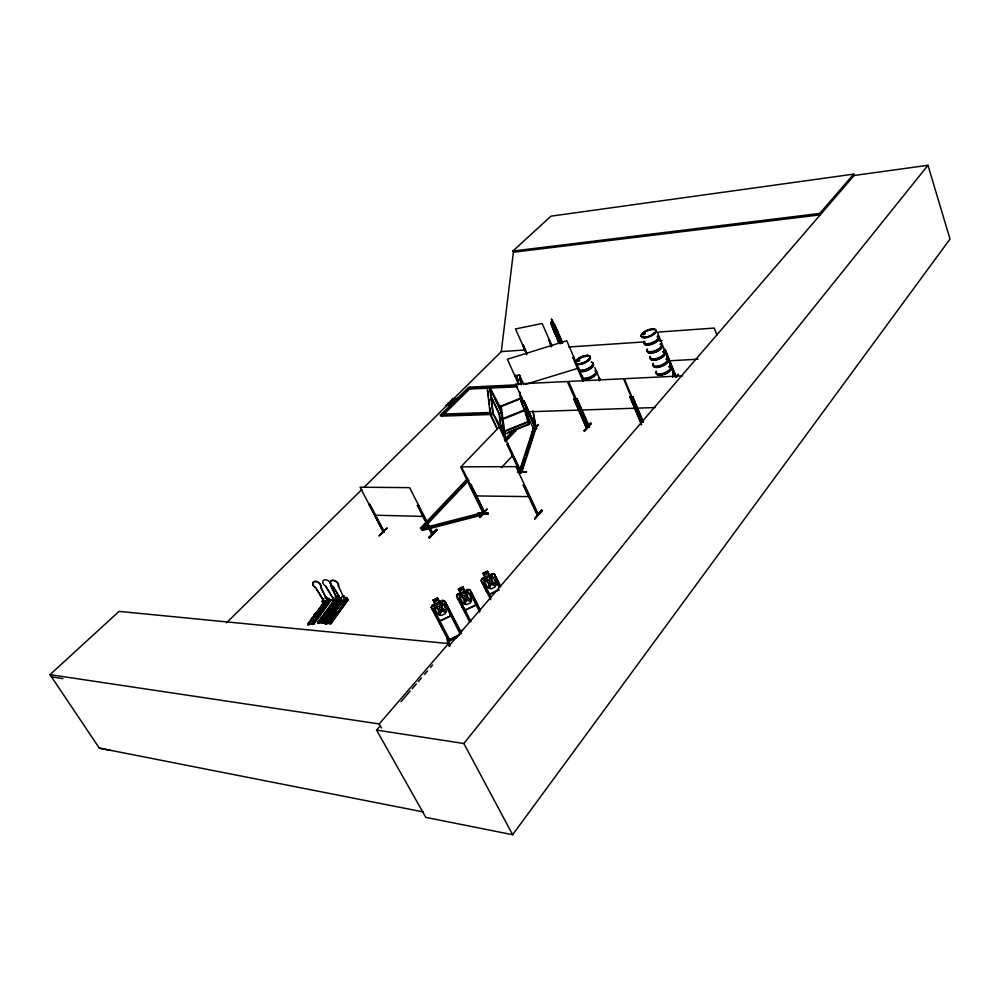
<?xml version="1.0" encoding="UTF-8"?>
<svg xmlns="http://www.w3.org/2000/svg" width="1000" height="1000" viewBox="0 0 1000 1000"><rect width="100%" height="100%" fill="white"/><g stroke="black" fill="none" stroke-linecap="round" stroke-linejoin="round"><path stroke-width="1.5" d="M525.288 349.938L501.287 351.613L513.4 252.225L512.888 251.05L550.95 216.175L853.675 174.125L854.112 175.487L448.9 646.062M556.712 330.863L553.413 322.975L554.812 327.088C549.688 316.613 561.263 343.025 555.438 328.55L556.688 330.85M587.888 426.375C588.962 424.462 590.112 429.15 588.65 426.362L587.95 426.388M585.675 426.475L586.5 426.425C586.825 429.688 585.487 424.738 586.737 426.375M587.362 427.088L567.337 381.512L515.5 384.05L535.862 428.638L521.875 472.15L519.587 472.75L519.188 471.875L533.288 428.387L535.475 427.788L521.462 471.275L521.875 472.15M536.175 427.388L534.9 427.663L535.35 428.65M534.888 427.7L535.95 427.625M326.488 597.112L327.975 600.262L326.325 596.938M335.838 595.763L335.625 596.538L336.325 596.4M335.788 596.013L336.062 596.25M336.35 595.638L338.013 598.575M572.95 357.738L573.962 357.425L572.95 357.738L583.013 381.287M342.962 596.525L343.5 596.825M343.7 596.962L343.525 596.35L343.488 597.45M343.837 596.55L343.675 597.362M484.363 512.587C481.125 511.725 487.688 514.712 483.638 512.238M335.913 595.788L335.513 596M520.875 471.375L520.2 472.062M417.388 505.475L418.525 505.2L417.388 505.475L431.712 533.95L433.05 533.625L409.625 487.638L360.087 487.212L383.488 531.925L384.412 531.912L369.837 504.288L369.012 504.275L383.25 532.275L384.075 532.263L369.575 504.55L368.75 504.538M431.463 532.6L432.537 532.587L431.575 532.55M515.837 375.337L514.788 375.838L515.837 375.337L518.225 380.938M653.65 333.3L654.013 333.338M653.5 333.625L654.613 332.975L653.913 332.725M643.2 334.312L644.638 333.888M642.875 334.125C643.662 336.125 646.6 331.962 643.388 333.663M644 333.95L643.112 333.713L643.35 334.5M643.337 334.4L643.7 333.612M335.462 597.362L335.55 596.062M521 468.4L524.288 458.25M525.225 455.35L533.675 429.237L521.175 401.8L519.65 392.575M383.9 530.913L382.875 530.925M481.35 515.25L481.413 512.925L422.525 528.138L421.95 529.562L422.4 530.438L481.35 515.25L481.413 512.925M588.212 360.188L588.825 359.712L587.987 360.087M587.9 359.975L588.763 359.6M577.938 360.988L579.388 360.438M578.525 360.95L577.8 360.913L579.025 360.688M422.4 530.438L422.975 529.012M488.025 513.188L487.95 514.163L478.025 513.962L478.15 512.95L488.062 513.125L487.95 514.163M488.212 513.75L478.338 513.525M431.375 607.438L432.2 605.363M460.55 592.987L458.938 595.337L462.638 602.6L466.475 604.65L470.688 602.688L471.375 598.525L467.713 591.263L464.787 591.013L462.887 586.9L458.35 589.012L460.363 593L457.4 594.288L456.525 596.487L469.75 622.175M456.7 596.475L457.525 594.388M307.975 624.538L323.938 602.025M324.975 601.912L308.663 624.688L312.613 619.475M482.137 578.65L481.138 580.737L482.013 578.55L492.525 573.663L494.65 574.388L500.712 586.587M327.537 603L311.975 624.362L313.137 624.3L330.363 600.413L328.75 598.438L327.05 600.788L327.875 602.263L323.338 602.725L322.1 601.3L323.125 603.138L328.488 602.575L327.463 600.737L329.162 598.387M312.125 624.375L312.838 624.288M313.038 624.263L314.988 621.362M313.188 624.275L313.9 624.188L307.6 623.95L309.363 621.512L314.775 621M333.762 601.013L317.6 623.375L319.55 620.462L325 619.938L319.337 620.087L317.6 622.525L318.812 623.288L335.025 600.638M318.663 623.275L319.513 623.225L335.513 600.812M328.413 613.763L322 622.938L328.475 613.975M338.7 600.487L322.738 622.9L340.112 598.725L338.663 596.938L336.975 599.3L337.788 600.775L333.225 601.25L331.987 599.825L333.013 601.663L338.413 601.1L337.388 599.263L339.075 596.9M323.325 622.587L340.213 598.913M341.475 601.35L325.25 624.087L341.413 601.138M341.95 601.562L326 624.05L342.475 601.038M342.638 601.237L326.7 623.725M339.9 599.175L340.763 599.1L323.913 622.788L323.05 622L317.6 622.525M331.138 623.288L348.413 599.688L346.3 597.525L344.625 599.888L345.438 601.375L340.838 601.85L340.025 600.363L341.7 598M459.05 635.125C452.15 637.638 450.35 639.538 449.025 641.125L431.362 607.362M520.375 471.375L520.337 473.088L520.9 471.325M519.862 472.062L520.688 473.075L521.438 472.25M483.75 511.875L483.05 512.6M483.312 513.462L460.688 467.05L499.663 426.525L520.9 472.4L520.375 472.925M548.612 339.913C549.725 338.512 549.925 346.037 551.688 346.912M325.475 597.35L326.138 597.4M435.225 603.962L433.625 606.3L437.375 613.538L441.238 615.562L445.462 613.6L446.125 609.462L442.388 602.225L439.45 601.987L437.438 598.1L433.225 600.15M485.15 577.25L483.537 579.6L487.15 586.862L490.938 588.913L495.138 586.962L495.85 582.812L492.262 575.538L489.363 575.288L487.425 571.375L483.237 573.413M526.8 354.8L522.6 344.888M526.763 353.113L523.05 344.8L526.625 353.325M343.125 601.413L326.362 624.012M344.625 599.888L346.725 597.475M341.512 600.588L345.275 600.037L341.512 600.588L333.175 586.9A4.6 3.013 35.2 0 1 330.387 581.825A4.6 3.013 35.2 0 1 335.525 581.263A4.6 3.013 35.2 0 1 338.325 586.35L338.45 586.163A4.6 3.013 35.2 0 0 335.662 581.075A4.6 3.013 35.2 0 0 330.513 581.638A4.6 3.013 35.2 0 0 333.312 586.725L341.637 600.4M347.688 599.788L330.062 623.4L347.113 599L346.3 597.525M330.062 623.4L335.575 616.562M335.363 615.887L345.975 600.875M330.438 623.612L333.975 618.612M335.737 616.1L346.337 601.087M342.125 596.425L343.925 596.038L345.637 599.15M326.112 624.038L325.25 623.237L327 620.788L332.7 620.638M328.15 619.15C343.6 616.337 322.25 623.488 329.875 616.725L335.363 616.188M331.413 614.575C346.825 611.725 325.538 618.888 333.125 612.15L338.812 611.987L333.125 612.15M341.587 601.35L325.363 624.125M330.188 611.275L338.175 600.075M330.025 611.763L338.225 600.288L329.212 613.375L323.775 613.9L329.212 613.375M328.575 613.975L322.262 622.688M345.037 599.85L346.062 601.7L340.613 602.263L339.6 600.413L341.275 598.05M317.638 623.4L333.812 600.55M317.863 623.125L325.45 613.387M327.238 610.9L334.35 600.962M334.862 600.438L318.337 623.337M325.7 586.2L333.9 599.987L337.5 599.625L330.8 585.638A4.575 3 35.3 0 0 328.013 580.575A4.575 3 35.3 0 0 322.9 581.138A4.575 3 35.3 0 0 325.7 586.2L334.025 599.812L337.625 599.438M313.775 624.225L330.85 600.588L327.5 600.5M331.987 599.825L333.675 597.463M320.5 618.462L322.238 616.05L327.887 615.887L322.438 616.413C314.225 622.112 336 615.588 320.712 618.837M323.775 613.9L325.5 611.5L331.138 611.337M333.225 601.25L334.913 598.888M312.025 624.375L327.362 602.8M315.938 619.375L310.538 619.9L315.938 619.375L317.887 617.325M319.225 614.812L313.825 615.35L319.225 614.812C327.4 609.163 305.812 615.675 320.95 612.413M312.712 624.325L330.2 600.2M310.538 619.9L312.275 617.487L317.675 616.962M313.825 615.35L315.562 612.95M324.012 601.475L327.587 601.1L320.737 587.35A4.562 2.975 35.5 0 0 317.938 582.312A4.562 2.975 35.5 0 0 312.863 582.863A4.562 2.975 35.5 0 0 315.675 587.913L324.012 601.475L327.713 600.925L320.863 587.175A4.562 2.975 35.5 0 0 318.062 582.125A4.562 2.975 35.5 0 0 313 582.688A4.562 2.975 35.5 0 0 315.8 587.725L324.137 601.287M307.65 624.812L324.1 602.225M314.188 617.263L325.15 602.112M325.513 602.325L314.775 617.212L325.625 602.288M322.1 601.3L323.812 598.95M326.037 597.925L325.487 597.5M644.562 333.988L644.688 333.55M330.8 585.638L337.5 599.625M448.062 639.837L449.538 639.113L450.238 640.512M450.062 640.625L433.837 609.175L432.65 610.013L433.837 609.175M379.613 726.538L376.55 730.088L425.812 817.375L512.638 834.725L950 239.075L927.975 165.275L854.112 175.487M577.975 360.712L579.188 359.913M579.513 360.55L578.75 360.062M376.55 730.088L463.85 743.5L927.975 165.275M675.938 377.062L678.213 374.175L676.587 376.95M676.338 376.962L678.45 374.762M401.012 701.688L410.175 691.038M412.212 688.675L416.3 683.938M418.338 681.575L421.388 678.025M424.45 674.475L427.5 670.925M430.562 667.375L432.6 665M448.512 643.587L119.075 611.388L50 674.65L379.2 723.938L448.512 643.587L449.862 646.162M512.888 251.05L819.762 213.438L853.675 174.125M541.6 510.012L534.738 518.825L542.45 510.625L541.575 510.012L534.837 518.75M534.738 518.825L541.975 510.55M537.825 513.5C536.763 514.225 536.712 512.463 538.188 514.85L524.225 485.225L523.275 485.213L537.163 514.925L538.013 514.875M629.888 397L631.062 396.7L629.888 397L641.637 425.025M642.15 422.175L631.8 396.675L632.762 396.637L643.325 421.887M631.575 396.925L632.762 396.637M674.562 375.812L664.362 349.663L665.3 349.6L676.287 376.962M664.15 349.888L665.3 349.6M591.013 423.7L585.15 430.838L584.113 430.85L590.575 423.638M589.45 427.075L588.275 427.438L576.2 398.875L577.112 398.837L589.562 427.062L588.45 427.125M590.475 423.562L584.113 430.85L591.2 423.162M524.225 485.225L523.275 485.213M479.725 517.45L487.212 508.913L480.275 517.463M483.938 513.65L483.312 511.875M575.975 399.125L577.112 398.837M573.825 399.212L574.95 398.925L573.825 399.212L586.225 427.5L574.05 398.963M532.112 431.925L538.413 424.5L535.45 428.65L536.4 428.625L535.225 427.362M428.963 537.3L436.362 529.212L437.175 529.812L429.162 537.837L428.862 537.25L429.7 537.85L437.163 529.788M429.162 537.688L436.737 529.725L429.162 537.837M501.35 467.7L513.025 455.175M469.663 484.8L470.325 484.087L469.312 484.8L483.812 513.688L470.163 484.575L471.05 484.588L485.138 513.312M520.337 473.088L507.188 444.675L507.812 444L521.475 472.262L520.85 472.4M507.188 444.675L508.15 444M469.9 484.85L471.05 484.588M468.913 480.288L422.775 529.012L420.95 528.962L420.5 528.088L467.762 478.288M504.288 439.812L512.875 430.763M428.462 521.038L431.675 517.638M444.562 504.05L451 497.262M461.737 485.938L466.037 481.413M467.425 480.562L422.325 528.15L420.5 528.088M505 440.913L515.737 429.588L516.125 430.425L505.4 441.763M535.475 428.725L523.188 400.975L524.05 400.925L536.625 428.375L535.837 428.338M522.962 401.213L524.05 400.925M386.887 528.075L379 535.95L387.013 528.162M383.913 532.263L383.55 531.9M446.912 637.6L447.65 637.35C446.325 635.138 447.388 646.762 449.738 644.862L448.062 638.85M448.963 645.188L449.4 644.212L449.738 644.862M441.938 415.1L442.325 415.9L440.325 415.163L441.938 415.1L470.3 387.075L470.675 387.863M491.675 414.487L442.163 416.1L441.775 415.3L443.038 414.062L491 412.438M443.413 414.825L469.588 388.938M226.488 622.837L361.975 489.4M364.2 487.2L501.35 351.562M440.325 415.163L468.7 387.15L516.487 384.837M452.887 403.363L453.15 402.337L449.938 403.45L448.338 402.95L450.788 405.45L451.275 404.963L450.125 403.7L452.887 403.363L450.125 403.7M457.013 399.3L457.262 398.275L454.05 399.387L452.463 398.9L454.913 401.362L454.25 399.637L457.013 399.3L454.25 399.637M440.712 415.95L443.975 412.725M453.8 403.025L455.975 400.863M449.688 404.487L446.425 405.613L446.688 404.588L449.25 403.713M453.812 400.425L450.55 401.55L450.812 400.525L453.375 399.65M446.425 405.613L449.5 404.237L448.338 402.95M448.587 403.475L448.825 402.475M450.55 401.55L453.625 400.175L452.463 398.9M452.713 399.425L452.938 398.425M644.65 333.988L644.15 333.825M520.875 472.925L507.525 444.663M643.125 333.975L643.125 334.25M578.088 360.087L577.475 360.962L578.2 361.225M578.875 360.788L579.538 360.025L578.625 359.875M588.025 359.8L588.488 359.513M483.625 513.612L482.8 512.425M347.812 599.525L330.8 623.575L329.837 623.663M589.1 427.388L576.888 399.075M330.875 623.587L330.763 622.712L325.25 623.237M536.337 428.663L523.725 400.775L521.175 401.8M484.3 513.25L461.538 466.825L515.925 466.637L538.438 514.562L536.763 513.475M431.975 533.638L417.663 505.188M484.712 513.663L470.8 484.85M589.175 427.375L588.4 427.413M383.988 532.25L383.288 532.238M535.675 428.413L536.462 428.35M482.163 578.725L485.175 577.325L483.212 573.337M489.387 575.363L492.55 573.9M461.538 633.575L444.787 601.075L442.625 600.35L432.088 605.337L431.2 607.463L448.862 641.15L456.875 637.425M432.212 605.438L435.238 604.038L433.2 600.062M439.475 602.062L442.65 600.588M480.412 610.475L470.112 590.1L467.962 589.375L464.9 590.887M470.012 590.3L467.962 589.538L457.4 594.288M483.713 582.475L482.55 583.3L483.713 582.475L491.25 597.7M494.688 577.375C496.1 575.175 495.913 584.812 499.475 587.163M446.1 603.462L444.938 604.3L446.1 603.462L460.763 631.962M459.137 598.225L457.962 599.05L459.137 598.225L470.988 621.6M471.413 592.513L470.238 593.337L471.413 592.513L479.65 608.862M489.825 594.125L498.837 589.85M481.1 580.662L486.337 591.175L489.787 594.312L498.988 589.938M440.163 620.688L450.538 615.862M465.337 610.037L475.913 605.037L465.337 610.037L461.838 606.925M448.188 640.125L449.288 639.225M459.125 635.388L449.825 639.712L449.588 639.138M448.8 640.9L456.8 637.163M497.312 429.325L490.275 414.288L487.1 387.738L489.55 386.75L500.763 410.925M518.375 384.888L516.85 375.662L519.312 374.675L523.75 384.487M521.725 397.713L500.225 406.4L503.675 431.975L504.725 434.225L529.362 424.312L527.837 415.375M501.2 406.55L521.812 398.225M490.275 414.288L492.825 413.263L489.55 386.75M501.175 429.95L498.975 413.275L501.4 412.287L499.038 413.75L490.788 396.012M502.85 418.587L525.2 409.562M525.288 410.1L524.362 410.475L525.388 410.625M502.938 419.3L525.325 410.275M525.413 410.8L524.475 411.175L525.5 411.325M504.538 431.037L527.288 421.887M508.438 432.15L526.9 424.725M588.263 360.325L588.812 359.65M553.1 324.787L552.812 321.325L562.35 342.962M552.95 323.775L553.212 324.75M554.462 323.787L562.712 342.812M553.725 326.3L553.175 324.663L560.913 343.075M553.663 327.75L553.188 326.962L553.6 330.45M554.9 327.688L561.413 342.7M553.45 329.412L553.725 330.4M551.2 323.638L551.025 322.125L552.875 325.863M558.288 334.25C554.012 319.262 560.875 346.987 558.362 334.137M557.388 336.287L558.938 339.888M557.888 340.712L559.338 343.363L557.875 340.65M552.362 325.562L552.212 324.412L552.812 325.15M552.212 324.412L560.962 343.488M552.45 326.85L559.275 343.525M552.537 327.8L552.337 324.375M557.95 337.287L558.175 340.8L557.913 337.225M525.938 471.613L526.575 471.8L517.5 471.688M526.213 472.062L517.55 472.262M450.3 401.025L453.562 399.9L454.913 401.362M455.375 399.538L457.512 398.8M446.163 405.087L449.438 403.963L450.788 405.45M451.262 403.6L453.4 402.863M525.5 384.35L578.587 368.113M578.45 359.925L579.1 360.025M587.925 360.25L588.6 359.888M519.188 471.875L521.462 471.275M421.95 529.562L480.913 514.35M536.175 428.663L523.825 401.175M586.95 427.438L574.725 399.162M537.562 514.462L537.062 514.913L538.075 514.85M432.55 533.975L418.263 505.487M513.4 252.225L820.225 214.838L819.762 213.438M342.275 596.213L343.938 596.038M336.362 598.737L339.475 598.413L338.663 596.938M336.213 598.95L337.863 598.775L336.375 595.538M336.05 599.163L338.75 598.888M326.337 600.425L328.113 600.05M344.05 599.325L347.113 599M332.825 616.825L329.875 616.725M329.95 620.9L327 620.788M307.6 623.95L313.025 623.425M317.8 622.9L323.438 622.587M325.462 623.6L331.637 623.475M568.825 347L645.025 341.863M659.025 340.925L662.138 340.712M668.863 360.85L697.962 359.2M682.638 375.85L624.288 378.713L642.362 421.925M478.375 387.488L482.987 387.275M498.375 386.525L503 386.312M516.825 385.988L469.087 388.275L469.462 389.062L517.188 386.788M528.112 411.8L579.825 410.062M581.075 410.025L635.875 408.188M636.613 408.162L654.963 407.55M454.25 414.487L460.438 414.288M483.65 413.512L489.837 413.312M441.775 415.3L489.75 413.713M591.5 423.688L590.212 423.137M513.95 429.625L515.737 429.588M475.675 495.925L529.938 496.637M654.325 332.85L654.062 333.587L653.625 333.05M488.038 513.225L478.125 513.013M538.312 514.538L537.375 514.55L523.525 484.938M374.725 515.188L424.212 516.438M383.787 530.95L382.612 531.2L383.25 532.275M51.45 676.812L62.95 678.662M50 674.65L99.3 748.1L423.212 811.912M99.3 748.1L110.913 750.512M309.4 624.65L308.863 624.237M308.35 624.75L307.812 624.338M322.2 622.475L322.863 622.863M325.525 597.788L325.838 598.475L325.4 597.962M461.037 630.4L462 630.675L461.25 630.825M453.188 398.95L454.3 399.913M449.075 403L450.188 403.975M436.725 617.663L440.188 620.763M436.613 617.837L440.15 620.95L450.737 616.013L450.163 611.538M461.95 606.75L465.387 609.862M553.737 328.462L550.913 322.175M552.688 321.362L553.162 322.15M555.75 334.688L556.8 336.525M556.675 337.325L557.712 339.162L552.95 326.587L553.112 328.1M379.2 723.938L381.475 727.987M554.487 331.312L552.737 326.1L555.85 333.263M343.787 596.25L345.5 599.362M463.85 743.5L512.638 834.725M383.137 530.85L383.875 532.3M435.025 603.975L432.987 600L437.525 597.9L439.538 601.788M444.862 604.05L460.312 634.15M431.737 532.525L432.713 533.987L431.3 532.888M458.562 589.075L460.575 593.062M470.163 593.088L479.775 612.163M462.812 587.1L464.812 591.087M469.988 590.225L475.225 600.662L475.763 605.037M556.95 338L558.175 340.8M481.287 580.65L490.688 599.637M484.963 577.263L482.987 573.275L487.512 571.175L489.45 575.087M557.337 334.913L558.675 337.663L557.463 334.875M494.525 574.513L499.663 584.95M338.45 586.163L345.138 600.212M471 485.475L483.1 510.412M479.4 503.475L482.762 510.4M537.062 513.4L537.888 514.938M497.25 428.812L490.688 414.787L493.225 413.762L503.675 431.975L528.337 422.05L526.3 410.163M504.613 431.587L505.588 433.3M492.825 413.263L505.087 439.55L503.862 430.462M501.238 408.6L490.062 388.188L501.463 412.775M487.1 387.738L487.562 388.713M491.362 396.9L499.412 414.225M535.35 427.375L535.8 428.375M529.362 424.312L521.638 402.812L524.1 401.287M528.413 424.7L525.112 409.05M553.038 327.938L559.587 342.975M516.85 375.662L518.575 384.35M518.462 383.95L507.4 359.25L566.75 340.725L583.425 379.613M526.55 353.725L515.475 328.95L542.15 323.488L551.9 345.763M588.275 426.025L588.688 427.088M588.55 427.125L568.587 381.45L623.55 378.75L641.637 421.938M549.075 339.812L551.525 345.425M548.75 339.7L551.2 345.312M586.125 426.087L586.538 427.137M551.712 320.05L552.275 321.987M561.462 343.1L553.312 323.562L556.062 330.9M561.05 342.837L551.4 319.125L557.175 333.462M552.675 325.1L560.588 343.625M559.637 343.387L551.038 323.625L553.138 328.675M559.225 343.125L552.65 327.75M594.788 367.55L596.163 370.788M599.375 378.312L596.725 372.088A7.837 3.162 -23.3 0 1 589.25 378.837A7.837 3.162 -23.3 0 1 582.65 376.712M632.537 396.887L643.112 422.15M630.85 396.962L641.413 422.2M630.112 396.75L641.263 423.375M675.35 377.013L657.337 332.15L714.225 328.062L716.912 335.1M665.088 349.825L676.075 377.2M555.212 332.975L556.25 336.087L554.888 332.425M494.65 574.388L492.525 573.663M489.787 594.312L486.337 591.175M475.387 600.612L475.938 605.112M462.887 586.9L458.35 589.012M553.5 329.475L554.05 331.287M442.625 600.35L444.688 601.263L450 611.587L450.562 615.938M447.287 636.725L449.5 644.875M533.25 411.788L536.213 428.212M532.8 410.812L535.75 427.225L533.138 427.738M519.75 375.65L521.312 384.875M519.312 374.675L520.862 383.888M519.85 392.038L521.375 401.275M501.138 406.037L504.712 432.325M503.088 422.175L503.488 425.188M504.525 432.95L505.35 439.012M501.812 415.325L502.425 419.862M502.837 422.887L503.45 427.438M499.613 415.75L500.425 421.812M500.825 424.85L501.225 427.887M490 387.725L493.288 414.263L490.75 415.288L489.862 407.912M487.738 390.188L488.45 396.1M488.8 399.05L489.513 404.95M558.775 339.862L559.338 343.363M556.587 336.587L553.812 329.188L553.962 330.55M552.812 321.325L552.962 322.45M553.3 326.925L553.462 328.062M552.663 326.737L552.762 327.612M551.575 319.237L551.8 320.913M552.288 326.525L552 324.675L552.087 326.225M555.55 332.587L555.688 333.963M551.8 324.137L551.875 325.012M551.325 323.062L551.413 323.938M316.7 613.5A1.55 0.7 -29.7 0 1 318.775 613.225A1.55 0.7 -29.7 0 1 316.913 614.812A1.55 0.7 -29.7 0 1 316.413 613.75M333.65 613.462A1.562 0.712 -29.5 0 1 335.588 612.125A1.562 0.712 -29.5 0 1 336.163 613.062A1.562 0.712 -29.5 0 1 334.025 614.062M661.05 344.125A8 3.225 -22.2 0 1 655.45 351.1A8 3.225 -22.2 0 1 647.3 349.475M656.963 336.85A7.912 3.15 -22.2 0 1 657.738 340.913A7.912 3.15 -22.2 0 1 648.487 345.087A7.912 3.15 -22.2 0 1 644.55 342.463M660.775 343.725A7.9 3.175 -22.2 0 1 655.25 350.6A7.9 3.175 -22.2 0 1 647.212 349M663.75 351.175A7.862 3.2 -22.2 0 1 658.275 358.062A7.862 3.2 -22.2 0 1 650.25 356.425M660.025 344.212A8 3.225 -22.2 0 1 660.812 348.35A8 3.225 -22.2 0 1 651.462 352.575A8 3.225 -22.2 0 1 647.463 349.888M657.875 336.238A8.025 3.188 -22.2 0 1 652.25 343.188A8.025 3.188 -22.2 0 1 644.1 341.613M657.6 335.838A7.912 3.15 -22.2 0 1 652.05 342.688A7.912 3.15 -22.2 0 1 644.013 341.138M658.037 336.65A8.025 3.188 -22.2 0 1 652.412 343.6A8.025 3.188 -22.2 0 1 644.262 342.025M663.85 351.35A7.887 3.212 -22.2 0 1 658.35 358.263A7.887 3.212 -22.2 0 1 650.3 356.613M669.987 366.375A7.95 3.312 -22.1 0 1 664.488 373.438A7.95 3.312 -22.1 0 1 656.338 371.675M667.862 360.1A7.85 3.237 -22.1 0 1 660.713 366.788A7.85 3.237 -22.1 0 1 653.625 364.75M665.95 359.188A7.85 3.237 -22.1 0 1 667.125 359.513M669.725 365.988A7.837 3.262 -22.1 0 1 664.3 372.938A7.837 3.262 -22.1 0 1 656.25 371.2M669.075 366.95A7.837 3.262 -22.1 0 1 666.675 373.4A7.837 3.262 -22.1 0 1 656.513 373.475M668.962 366.438A7.95 3.312 -22.1 0 1 669.8 370.688A7.95 3.312 -22.1 0 1 660.512 374.875A7.95 3.312 -22.1 0 1 656.5 372.062M667.875 360.025A7.963 3.275 -22.1 0 1 659.388 366.275A7.963 3.275 -22.1 0 1 653.175 363.925M666.862 358.612A7.963 3.275 -22.1 0 1 667.613 359.2M666.6 358.212A7.862 3.237 -22.1 0 1 661.137 365.138A7.862 3.237 -22.1 0 1 653.1 363.45M663.05 352.013A7.85 3.2 -22.2 0 1 660.612 358.387A7.85 3.2 -22.2 0 1 650.45 358.55M668.037 360.425A7.963 3.275 -22.1 0 1 659.55 366.675A7.963 3.275 -22.1 0 1 653.337 364.325M667.025 359.012A7.963 3.275 -22.1 0 1 667.775 359.6M662.913 351.613A7.887 3.212 -22.2 0 1 663.713 355.737A7.887 3.212 -22.2 0 1 654.488 359.9A7.887 3.212 -22.2 0 1 650.537 357.2M672.663 373.325A7.8 3.287 -22.1 0 1 672.675 376.812M673.863 375.175A7.837 3.3 -22.1 0 1 673.612 376.175M672.862 373.75A7.837 3.3 -22.1 0 1 673.6 374.363M672.763 373.5A7.837 3.3 -22.1 0 1 672.775 377M595.8 370.588A7.938 3.2 -23.3 0 1 589.85 377.675A7.938 3.2 -23.3 0 1 582.188 375.887M592.75 363.713A7.85 3.137 -23.3 0 1 586.85 370.688A7.85 3.137 -23.3 0 1 579.3 368.95M595.513 370.188A7.837 3.162 -23.3 0 1 589.65 377.188A7.837 3.162 -23.3 0 1 582.087 375.412M594.975 371.15A7.837 3.162 -23.3 0 1 596.062 371.488M595.962 370.988A7.938 3.2 -23.3 0 1 590.025 378.088A7.938 3.2 -23.3 0 1 582.362 376.275M592.475 362.8A7.963 3.175 -23.3 0 1 586.5 369.875A7.963 3.175 -23.3 0 1 578.837 368.125M592.65 363.2A7.963 3.175 -23.3 0 1 586.663 370.275A7.963 3.175 -23.3 0 1 579.012 368.525M598.638 377.537A7.8 3.175 -23.3 0 1 599.138 379.975M598.825 377.95A7.812 3.188 -23.3 0 1 599.325 380.387M598.85 377.962A7.825 3.2 -23.3 0 1 599.35 380.4M598.737 377.713A7.825 3.188 -23.3 0 1 599.237 380.15M598.975 378.275A7.825 3.2 -23.3 0 1 599.487 380.712A7.825 3.2 -23.3 0 0 599.637 378.9M599.775 379.3A7.8 3.188 -23.3 0 1 599.95 380.125M463.925 603.862L465.438 603.612L466.025 598.713C470.575 603.675 475.838 600.188 466.562 597.4C469.837 589.225 464.15 590.612 465.225 596.938C460.8 592.238 455.7 595.675 464.7 598.3L463.925 603.862M488.425 588.125L489.925 587.888L490.55 582.987C495.025 587.962 500.25 584.462 491.075 581.675C494.387 573.5 488.738 574.888 489.762 581.213C485.4 576.5 480.337 579.938 489.225 582.575L488.425 588.125M554.113 330.562L557.463 338.612L555.962 334.212C561.05 344.263 549.525 318.637 555.325 332.75L554.138 330.575M440.75 609.65C441.788 616.263 436.375 617.737 439.412 609.25C430.375 606.65 435.475 603.212 439.925 607.888C438.812 601.575 444.5 600.2 441.275 608.35C450.6 611.112 445.337 614.6 440.75 609.65M382.612 531.2L383.625 531.225L382.713 531.225M487 572.375L484.288 573.638L484.938 574.95L487.638 573.688L487 572.375M437.025 599.1L434.3 600.363L434.975 601.663L437.688 600.4L437.025 599.1M462.375 588.112L459.65 589.375L460.312 590.675L463.038 589.412L462.375 588.112M490 576.587L485.8 578.55L489.4 585.812L493.6 583.862L490 576.587M440.125 603.288L435.887 605.25L439.637 612.475L443.862 610.513L440.125 603.288M465.438 592.312L461.213 594.288L464.9 601.55L469.113 599.587L465.438 592.312M553.675 330.312L554.113 332.025L553.675 330.312M316.525 614.562A1.55 0.7 -29.7 0 0 318.612 613A1.55 0.7 -29.7 0 0 316.537 613.212A1.55 0.7 -29.7 0 0 316.525 614.562M326.662 613.413A1.55 0.7 -29.6 0 0 328.75 611.85A1.55 0.7 -29.6 0 0 326.65 612.05A1.55 0.7 -29.6 0 0 326.662 613.413M326.488 613.112A1.55 0.7 -29.6 0 0 328.575 611.55A1.55 0.7 -29.6 0 0 326.488 611.75A1.55 0.7 -29.6 0 0 326.488 613.112M334.15 613.775A1.562 0.712 -29.5 0 0 336.238 612.2A1.562 0.712 -29.5 0 0 334.137 612.413A1.562 0.712 -29.5 0 0 334.15 613.775M644.7 337.175A7.95 3.125 -22.3 0 0 655.925 330.55A7.95 3.125 -22.3 0 0 644.8 331.375A7.95 3.125 -22.3 0 0 644.7 337.175M644.987 337.825A7.912 3.113 -22.2 0 0 656.162 331.213A7.912 3.113 -22.2 0 0 645.075 332.038A7.912 3.113 -22.2 0 0 644.987 337.825M644.812 337.438A7.95 3.125 -22.2 0 0 656.025 330.812A7.95 3.125 -22.2 0 0 644.9 331.637A7.95 3.125 -22.2 0 0 644.812 337.438M656.737 351.512A7.875 3.175 -22.2 0 0 661.287 345.05A7.887 3.175 -22.2 0 1 656.737 351.525A7.887 3.175 -22.2 0 1 647.475 351.287A7.875 3.175 -22.2 0 0 656.737 351.512M658.487 358.6A7.875 3.212 -22.2 0 0 663.975 351.688A7.887 3.212 -22.2 0 1 658.487 358.587A7.875 3.212 -22.2 0 1 650.45 356.95A7.887 3.212 -22.2 0 0 658.487 358.587M578.913 363.875A7.875 3.1 -23.3 0 0 590.2 357.225A7.875 3.1 -23.3 0 0 579.513 357.9A7.875 3.1 -23.3 0 0 578.913 363.875A7.875 3.1 -23.3 0 0 590.212 357.262A7.875 3.1 -23.3 0 0 579.525 357.938A7.887 3.113 -23.3 0 0 578.925 363.913A7.887 3.113 -23.3 0 0 590.225 357.25A7.887 3.113 -23.3 0 0 579.513 357.925A7.875 3.1 -23.3 0 0 578.938 363.913M579.212 364.55A7.85 3.1 -23.3 0 0 590.475 357.912A7.85 3.1 -23.3 0 0 579.8 358.575A7.85 3.1 -23.3 0 0 579.212 364.55M579.038 364.175A7.887 3.113 -23.3 0 0 590.337 357.512A7.887 3.113 -23.3 0 0 579.625 358.188A7.887 3.113 -23.3 0 0 579.038 364.175M588.15 368.525A7.837 3.125 -23.3 0 0 591.087 362.075A7.85 3.125 -23.3 0 1 588.15 368.525A7.85 3.125 -23.3 0 1 578.387 368.638A7.837 3.125 -23.3 0 0 588.15 368.525"/></g></svg>
